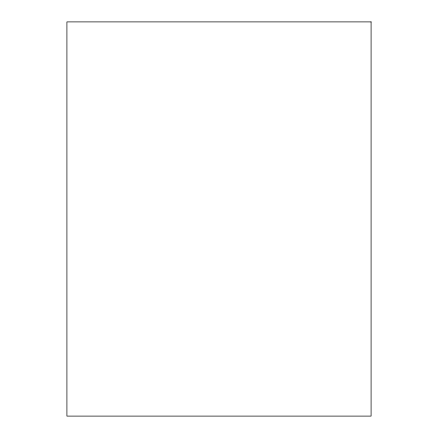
<?xml version="1.0" encoding="UTF-8"?>
<svg xmlns="http://www.w3.org/2000/svg" width="438" height="438" viewBox="0 0 438 438"><rect width="100%" height="100%" fill="white"/><g stroke="black" fill="none" stroke-linecap="round" stroke-linejoin="round"><path stroke-width="0.66" d="M371.085 21.9L66.915 21.9L66.915 416.1L371.085 416.1L371.085 21.9"/></g></svg>
